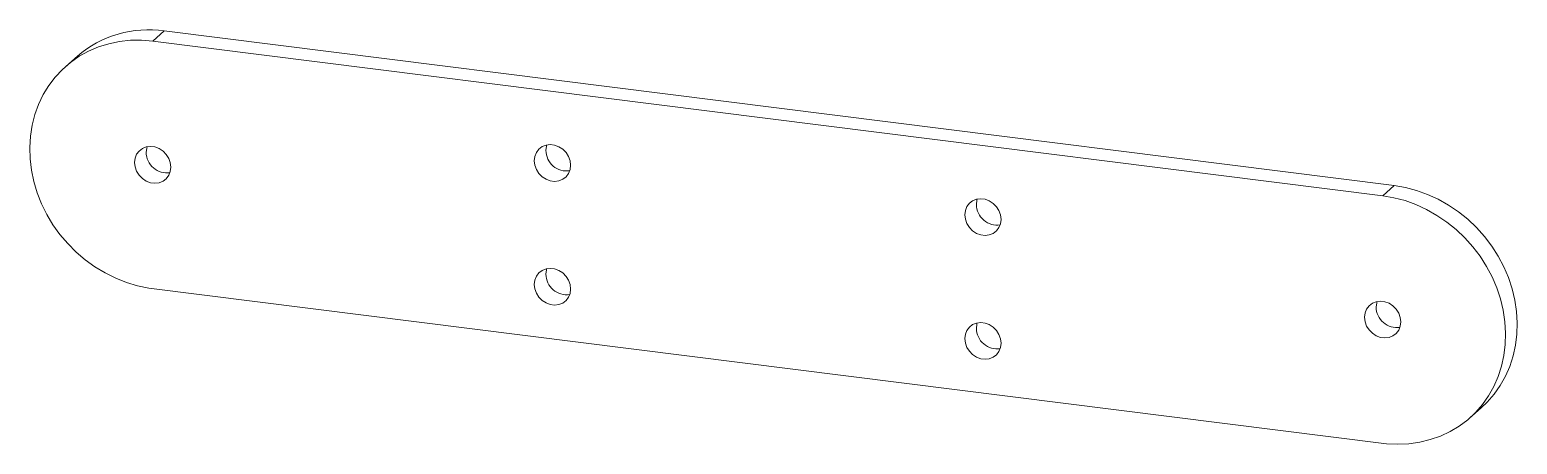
# Paper-space layout '_Dimétrica' of a CAD drawing. Header units: millimetres. Extents: x -113 to 113, y -30 to 33.
import ezdxf

# ---------------------------------------------------------------- set-up
doc = ezdxf.new("R2010")
doc.units = ezdxf.units.MM

psp = doc.layouts.new('_Dimétrica')

# ---------------------------------------------------------------- linework, layer by layer
at = {"color": 7, "linetype": 'Continuous', "lineweight": 15}
for p, q in [((-94.43, 31.34), (-92.66, 32.9)), ((94.43, 9.33), (-92.66, 32.9)), ((92.66, 7.77), (-94.43, 31.34)), ((-105.89, 29.05), (-107.65, 27.49)), ((92.66, 7.77), (94.43, 9.33)), ((-95.01, -6.29), (93.25, -30)), ((105.89, -26.08), (107.65, -24.52))]:
    psp.add_line(p, q, dxfattribs=at)
at = {"color": 7, "linetype": 'Continuous', "lineweight": 15, "flags": 128}
for points in [[(-94.43, 31.34), (-96.13, 31.48), (-97.83, 31.46), (-99.5, 31.28), (-101.12, 30.94), (-102.69, 30.45), (-104.19, 29.8), (-105.6, 29.02), (-106.93, 28.09), (-108.15, 27.03), (-109.25, 25.86), (-110.23, 24.57), (-111.08, 23.18), (-111.79, 21.7), (-112.35, 20.14), (-112.77, 18.52), (-113.03, 16.85), (-113.13, 15.14), (-113.08, 13.41), (-112.87, 11.67), (-112.51, 9.94), (-112, 8.23), (-111.34, 6.56), (-110.54, 4.93), (-109.6, 3.37), (-108.54, 1.89), (-107.36, 0.49), (-106.07, -0.8), (-104.68, -1.99), (-103.21, -3.05), (-101.66, -3.99), (-100.06, -4.78), (-98.41, -5.44), (-96.72, -5.94), (-95.01, -6.29)], [(-91.67, 12.14), (-91.75, 12.82), (-91.98, 13.47), (-92.36, 14.07), (-92.86, 14.58), (-93.45, 14.96), (-94.09, 15.21), (-94.76, 15.29), (-95.4, 15.21), (-95.99, 14.97), (-96.49, 14.59), (-96.87, 14.09), (-97.1, 13.49), (-97.18, 12.84), (-97.1, 12.16), (-96.87, 11.5), (-96.49, 10.9), (-95.99, 10.4), (-95.4, 10.01), (-94.76, 9.77), (-94.09, 9.68), (-93.45, 9.76), (-92.86, 10), (-92.36, 10.38), (-91.98, 10.89), (-91.75, 11.48), (-91.67, 12.14)], [(-95.42, 14.39), (-95.34, 15.05), (-95.28, 15.24)], [(-30.86, 12.43), (-30.94, 13.1), (-31.18, 13.76), (-31.56, 14.36), (-32.06, 14.86), (-32.64, 15.25), (-33.29, 15.49), (-33.96, 15.58), (-34.6, 15.5), (-35.19, 15.26), (-35.69, 14.88), (-36.07, 14.37), (-36.3, 13.78), (-36.38, 13.12), (-36.3, 12.45), (-36.07, 11.79), (-35.69, 11.19), (-35.19, 10.68), (-34.6, 10.3), (-33.96, 10.05), (-33.29, 9.97), (-32.64, 10.05), (-32.06, 10.29), (-31.56, 10.67), (-31.18, 11.17), (-30.94, 11.77), (-30.86, 12.43)], [(-34.62, 14.68), (-34.53, 15.34), (-34.48, 15.53)], [(107.65, -24.52), (108.54, -23.68), (109.6, -22.46), (110.54, -21.14), (111.34, -19.71), (112, -18.21), (112.51, -16.63), (112.87, -14.99), (113.08, -13.3), (113.13, -11.58), (113.03, -9.85), (112.77, -8.11), (112.35, -6.39), (111.79, -4.69), (111.08, -3.03), (110.23, -1.43), (109.25, 0.11), (108.15, 1.57), (106.93, 2.93), (105.6, 4.19), (104.19, 5.33), (102.69, 6.35), (101.12, 7.24), (99.5, 7.99), (97.83, 8.59), (96.13, 9.04), (94.43, 9.33)], [(29.1, 4.87), (29.18, 4.2), (29.41, 3.54), (29.79, 2.94), (30.29, 2.43), (30.88, 2.05), (31.52, 1.8), (32.19, 1.72), (32.83, 1.8), (33.42, 2.04), (33.92, 2.42), (34.3, 2.92), (34.53, 3.52), (34.62, 4.18), (34.53, 4.85), (34.3, 5.51), (33.92, 6.11), (33.42, 6.62), (32.83, 7), (32.19, 7.24), (31.52, 7.33), (30.88, 7.25), (30.29, 7.01), (29.79, 6.63), (29.41, 6.12), (29.18, 5.53), (29.1, 4.87)], [(30.86, 6.43), (30.94, 7.09), (31, 7.28)], [(93.25, -30), (94.95, -30.09), (96.64, -30.01), (98.29, -29.77), (99.9, -29.38), (101.44, -28.84), (102.91, -28.14), (104.3, -27.31), (105.59, -26.34), (106.77, -25.24), (107.83, -24.02), (108.77, -22.7), (109.57, -21.27), (110.23, -19.77), (110.74, -18.19), (111.1, -16.55), (111.31, -14.86), (111.36, -13.14), (111.26, -11.41), (111, -9.67), (110.58, -7.95), (110.02, -6.25), (109.31, -4.59), (108.46, -2.98), (107.48, -1.45), (106.38, 0.01), (105.16, 1.37), (103.83, 2.63), (102.42, 3.77), (100.92, 4.79), (99.35, 5.68), (97.73, 6.43), (96.06, 7.03), (94.37, 7.48), (92.66, 7.77)], [(-36.38, -5.74), (-36.3, -6.41), (-36.07, -7.07), (-35.69, -7.67), (-35.19, -8.17), (-34.6, -8.56), (-33.96, -8.8), (-33.29, -8.89), (-32.64, -8.81), (-32.06, -8.57), (-31.56, -8.19), (-31.18, -7.68), (-30.94, -7.09), (-30.86, -6.43), (-30.94, -5.75), (-31.18, -5.1), (-31.56, -4.5), (-32.06, -3.99), (-32.64, -3.61), (-33.29, -3.36), (-33.96, -3.28), (-34.6, -3.36), (-35.19, -3.6), (-35.69, -3.98), (-36.07, -4.48), (-36.3, -5.08), (-36.38, -5.74)], [(-34.62, -4.18), (-34.53, -3.52), (-34.48, -3.33)], [(89.9, -10.74), (89.98, -11.41), (90.21, -12.07), (90.59, -12.67), (91.09, -13.17), (91.68, -13.56), (92.32, -13.8), (92.99, -13.89), (93.64, -13.81), (94.22, -13.57), (94.72, -13.19), (95.1, -12.68), (95.34, -12.09), (95.42, -11.43), (95.34, -10.75), (95.1, -10.1), (94.72, -9.5), (94.22, -8.99), (93.64, -8.61), (92.99, -8.36), (92.32, -8.28), (91.68, -8.36), (91.09, -8.6), (90.59, -8.98), (90.21, -9.48), (89.98, -10.08), (89.9, -10.74)], [(91.67, -9.18), (91.75, -8.52), (91.8, -8.33)], [(34.62, -14.68), (34.53, -14), (34.3, -13.35), (33.92, -12.75), (33.42, -12.24), (32.83, -11.86), (32.19, -11.61), (31.52, -11.53), (30.88, -11.61), (30.29, -11.85), (29.79, -12.23), (29.41, -12.73), (29.18, -13.33), (29.1, -13.98), (29.18, -14.66), (29.41, -15.32), (29.79, -15.92), (30.29, -16.42), (30.88, -16.81), (31.52, -17.05), (32.19, -17.14), (32.83, -17.06), (33.42, -16.82), (33.92, -16.44), (34.3, -15.93), (34.53, -15.34), (34.62, -14.68)], [(30.86, -12.43), (30.94, -11.77), (31, -11.58)]]:
    psp.add_lwpolyline(points, dxfattribs=at)
at = {"color": 7, "linetype": 'Continuous', "lineweight": 15}
for centre, radius, start, end in [((-95.04, 16.44), 16.63, 81.777, 130.7263), ((-92.27, 14.41), 3.15, 180.3159, 278.4641), ((-31.46, 14.7), 3.15, 180.3159, 278.4641), ((34.02, 6.45), 3.15, 180.3159, 278.4641), ((-31.46, -4.16), 3.15, 180.3159, 278.4641), ((94.82, -9.16), 3.15, 180.3159, 278.4641), ((34.02, -12.41), 3.15, 180.3159, 278.4641)]:
    psp.add_arc(centre, radius, start, end, dxfattribs=at)

doc.saveas('drawing.dxf')
